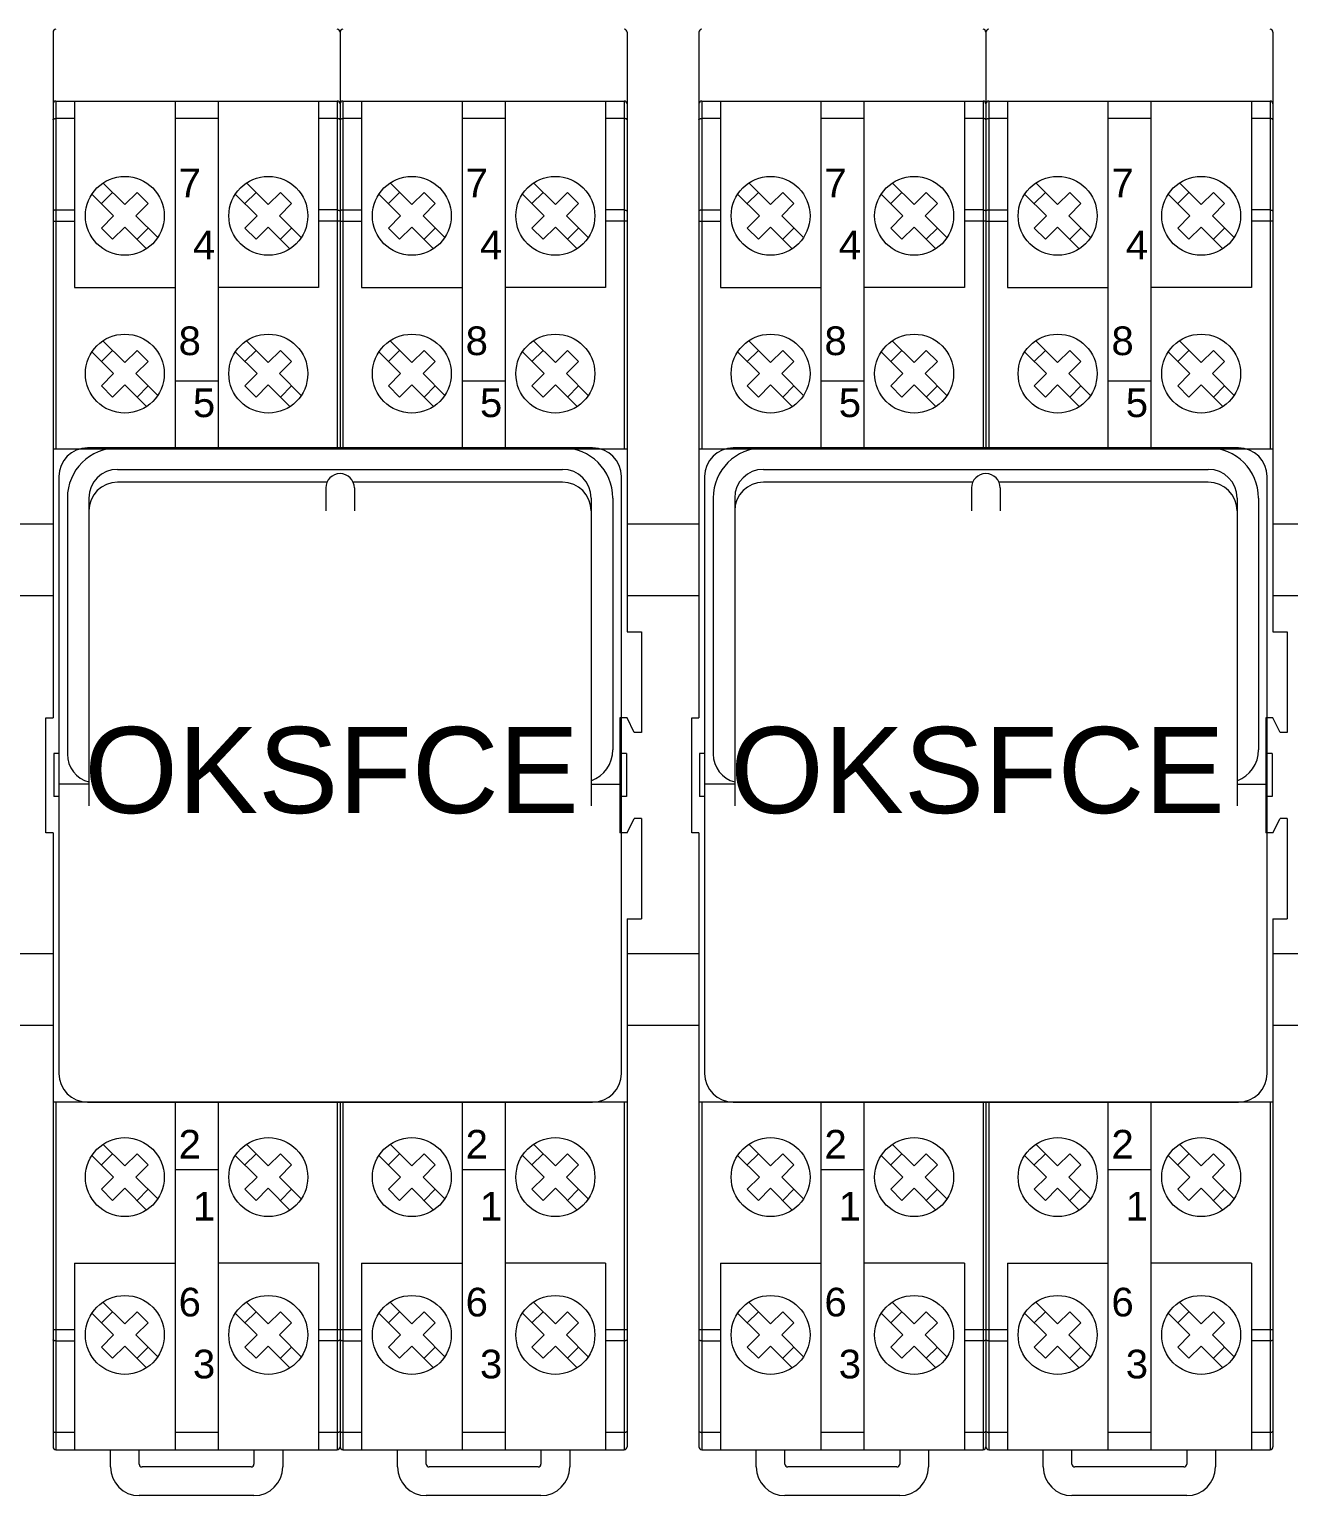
# Model space of a CAD drawing. Header units: millimetres. Extents: x 4137 to 6698, y 1400 to 3585.
# Drawn here: x 6019.9 to 6107.6, y 2738.6 to 2840.8 of the extents above; entities that cross this region are included whole.
import ezdxf

# ---------------------------------------------------------------- set-up
doc = ezdxf.new("R2010")
doc.units = ezdxf.units.MM
doc.layers.add('000-PI-Oprema', color=30, linetype='Continuous', lineweight=5)
doc.layers.add('002-PI-Kabelska kanalica', color=150, linetype='Continuous')
doc.styles.get("Standard").update_dxf_attribs({"font": 'arial.ttf'})

msp = doc.modelspace()

# ---------------------------------------------------------------- linework, layer by layer
at = {"layer": '000-PI-Oprema', "color": 0, "linetype": 'ByBlock', "lineweight": 0}
for p, q in [((6021.55, 2840.57), (6021.55, 2792.77)), ((6041.55, 2840.57), (6041.55, 2811.52)), ((6061.55, 2840.57), (6061.55, 2798.77)), ((6066.55, 2840.57), (6066.55, 2792.77)), ((6086.55, 2840.57), (6086.55, 2811.52)), ((6106.55, 2840.57), (6106.55, 2798.77)), ((6021.75, 2835.77), (6021.75, 2811.52)), ((6021.75, 2835.77), (6041.35, 2835.77)), ((6023.05, 2835.77), (6023.05, 2822.77)), ((6030.05, 2835.77), (6030.05, 2811.52)), ((6033.05, 2835.77), (6033.05, 2811.52)), ((6040.05, 2835.77), (6040.05, 2822.77)), ((6041.35, 2835.77), (6041.35, 2811.52)), ((6041.75, 2835.77), (6041.75, 2811.52)), ((6041.75, 2835.77), (6061.35, 2835.77)), ((6043.05, 2835.77), (6043.05, 2822.77)), ((6050.05, 2835.77), (6050.05, 2811.52)), ((6053.05, 2835.77), (6053.05, 2811.52)), ((6060.05, 2835.77), (6060.05, 2822.77)), ((6061.35, 2835.77), (6061.35, 2811.52)), ((6066.75, 2835.77), (6066.75, 2811.52)), ((6066.75, 2835.77), (6086.35, 2835.77)), ((6068.05, 2835.77), (6068.05, 2822.77)), ((6075.05, 2835.77), (6075.05, 2811.52)), ((6078.05, 2835.77), (6078.05, 2811.52)), ((6085.05, 2835.77), (6085.05, 2822.77)), ((6086.35, 2835.77), (6086.35, 2811.52)), ((6086.75, 2835.77), (6086.75, 2811.52)), ((6086.75, 2835.77), (6106.35, 2835.77)), ((6088.05, 2835.77), (6088.05, 2822.77)), ((6095.05, 2835.77), (6095.05, 2811.52)), ((6098.05, 2835.77), (6098.05, 2811.52)), ((6105.05, 2835.77), (6105.05, 2822.77)), ((6106.35, 2835.77), (6106.35, 2811.52)), ((6023.05, 2834.55), (6021.75, 2834.55)), ((6033.05, 2834.55), (6030.05, 2834.55)), ((6041.35, 2834.55), (6040.05, 2834.55)), ((6043.05, 2834.55), (6041.75, 2834.55)), ((6053.05, 2834.55), (6050.05, 2834.55)), ((6061.35, 2834.55), (6060.05, 2834.55)), ((6068.05, 2834.55), (6066.75, 2834.55)), ((6078.05, 2834.55), (6075.05, 2834.55)), ((6086.35, 2834.55), (6085.05, 2834.55)), ((6088.05, 2834.55), (6086.75, 2834.55)), ((6098.05, 2834.55), (6095.05, 2834.55)), ((6106.35, 2834.55), (6105.05, 2834.55)), ((6025.03, 2830.06), (6026.55, 2828.55)), ((6035.03, 2830.06), (6036.55, 2828.55)), ((6045.03, 2830.06), (6046.55, 2828.55)), ((6055.03, 2830.06), (6056.55, 2828.55)), ((6070.03, 2830.06), (6071.55, 2828.55)), ((6080.03, 2830.06), (6081.55, 2828.55)), ((6090.03, 2830.06), (6091.55, 2828.55)), ((6100.03, 2830.06), (6101.55, 2828.55)), ((6024.25, 2829.28), (6025.77, 2827.77)), ((6024.92, 2828.62), (6025.7, 2829.39)), ((6026.55, 2828.55), (6027.4, 2829.39)), ((6027.4, 2829.39), (6028.17, 2828.62)), ((6034.25, 2829.28), (6035.77, 2827.77)), ((6034.92, 2828.62), (6035.7, 2829.39)), ((6036.55, 2828.55), (6037.4, 2829.39)), ((6037.4, 2829.39), (6038.17, 2828.62)), ((6044.25, 2829.28), (6045.77, 2827.77)), ((6044.92, 2828.62), (6045.7, 2829.39)), ((6046.55, 2828.55), (6047.4, 2829.39)), ((6047.4, 2829.39), (6048.17, 2828.62)), ((6054.25, 2829.28), (6055.77, 2827.77)), ((6054.92, 2828.62), (6055.7, 2829.39)), ((6056.55, 2828.55), (6057.4, 2829.39)), ((6057.4, 2829.39), (6058.17, 2828.62)), ((6069.25, 2829.28), (6070.77, 2827.77)), ((6069.92, 2828.62), (6070.7, 2829.39)), ((6071.55, 2828.55), (6072.4, 2829.39)), ((6072.4, 2829.39), (6073.17, 2828.62)), ((6079.25, 2829.28), (6080.77, 2827.77)), ((6079.92, 2828.62), (6080.7, 2829.39)), ((6081.55, 2828.55), (6082.4, 2829.39)), ((6082.4, 2829.39), (6083.17, 2828.62)), ((6089.25, 2829.28), (6090.77, 2827.77)), ((6089.92, 2828.62), (6090.7, 2829.39)), ((6091.55, 2828.55), (6092.4, 2829.39)), ((6092.4, 2829.39), (6093.17, 2828.62)), ((6099.25, 2829.28), (6100.77, 2827.77)), ((6099.92, 2828.62), (6100.7, 2829.39)), ((6101.55, 2828.55), (6102.4, 2829.39)), ((6102.4, 2829.39), (6103.17, 2828.62)), ((6021.75, 2828.18), (6023.05, 2828.18)), ((6027.33, 2827.77), (6028.17, 2828.62)), ((6037.33, 2827.77), (6038.17, 2828.62)), ((6041.35, 2828.18), (6040.05, 2828.18)), ((6041.75, 2828.18), (6043.05, 2828.18)), ((6047.33, 2827.77), (6048.17, 2828.62)), ((6057.33, 2827.77), (6058.17, 2828.62)), ((6061.35, 2828.18), (6060.05, 2828.18)), ((6066.75, 2828.18), (6068.05, 2828.18)), ((6072.33, 2827.77), (6073.17, 2828.62)), ((6082.33, 2827.77), (6083.17, 2828.62)), ((6086.35, 2828.18), (6085.05, 2828.18)), ((6086.75, 2828.18), (6088.05, 2828.18)), ((6092.33, 2827.77), (6093.17, 2828.62)), ((6102.33, 2827.77), (6103.17, 2828.62)), ((6106.35, 2828.18), (6105.05, 2828.18)), ((6021.55, 2827.39), (6023.05, 2827.39)), ((6024.92, 2826.92), (6025.77, 2827.77)), ((6024.92, 2826.92), (6025.7, 2826.14)), ((6025.7, 2826.14), (6026.55, 2826.99)), ((6026.55, 2826.99), (6028.06, 2825.47)), ((6027.33, 2827.77), (6028.84, 2826.25)), ((6027.4, 2826.14), (6028.17, 2826.92)), ((6034.92, 2826.92), (6035.77, 2827.77)), ((6034.92, 2826.92), (6035.7, 2826.14)), ((6035.7, 2826.14), (6036.55, 2826.99)), ((6036.55, 2826.99), (6038.06, 2825.47)), ((6037.33, 2827.77), (6038.84, 2826.25)), ((6037.4, 2826.14), (6038.17, 2826.92)), ((6041.55, 2827.39), (6040.05, 2827.39)), ((6041.55, 2827.39), (6043.05, 2827.39)), ((6044.92, 2826.92), (6045.77, 2827.77)), ((6044.92, 2826.92), (6045.7, 2826.14)), ((6045.7, 2826.14), (6046.55, 2826.99)), ((6046.55, 2826.99), (6048.06, 2825.47)), ((6047.33, 2827.77), (6048.84, 2826.25)), ((6047.4, 2826.14), (6048.17, 2826.92)), ((6054.92, 2826.92), (6055.77, 2827.77)), ((6054.92, 2826.92), (6055.7, 2826.14)), ((6055.7, 2826.14), (6056.55, 2826.99)), ((6056.55, 2826.99), (6058.06, 2825.47)), ((6057.33, 2827.77), (6058.84, 2826.25)), ((6057.4, 2826.14), (6058.17, 2826.92)), ((6061.55, 2827.39), (6060.05, 2827.39)), ((6066.55, 2827.39), (6068.05, 2827.39)), ((6069.92, 2826.92), (6070.77, 2827.77)), ((6069.92, 2826.92), (6070.7, 2826.14)), ((6070.7, 2826.14), (6071.55, 2826.99)), ((6071.55, 2826.99), (6073.06, 2825.47)), ((6072.33, 2827.77), (6073.84, 2826.25)), ((6072.4, 2826.14), (6073.17, 2826.92)), ((6079.92, 2826.92), (6080.77, 2827.77)), ((6079.92, 2826.92), (6080.7, 2826.14)), ((6080.7, 2826.14), (6081.55, 2826.99)), ((6081.55, 2826.99), (6083.06, 2825.47)), ((6082.33, 2827.77), (6083.84, 2826.25)), ((6082.4, 2826.14), (6083.17, 2826.92)), ((6086.55, 2827.39), (6085.05, 2827.39)), ((6086.55, 2827.39), (6088.05, 2827.39)), ((6089.92, 2826.92), (6090.77, 2827.77)), ((6089.92, 2826.92), (6090.7, 2826.14)), ((6090.7, 2826.14), (6091.55, 2826.99)), ((6091.55, 2826.99), (6093.06, 2825.47)), ((6092.33, 2827.77), (6093.84, 2826.25)), ((6092.4, 2826.14), (6093.17, 2826.92)), ((6099.92, 2826.92), (6100.77, 2827.77)), ((6099.92, 2826.92), (6100.7, 2826.14)), ((6100.7, 2826.14), (6101.55, 2826.99)), ((6101.55, 2826.99), (6103.06, 2825.47)), ((6102.33, 2827.77), (6103.84, 2826.25)), ((6102.4, 2826.14), (6103.17, 2826.92)), ((6106.55, 2827.39), (6105.05, 2827.39)), ((6023.05, 2822.77), (6030.05, 2822.77)), ((6040.05, 2822.77), (6033.05, 2822.77)), ((6043.05, 2822.77), (6050.05, 2822.77)), ((6060.05, 2822.77), (6053.05, 2822.77)), ((6068.05, 2822.77), (6075.05, 2822.77)), ((6085.05, 2822.77), (6078.05, 2822.77)), ((6088.05, 2822.77), (6095.05, 2822.77)), ((6105.05, 2822.77), (6098.05, 2822.77)), ((6025.03, 2819.06), (6026.55, 2817.55)), ((6035.03, 2819.06), (6036.55, 2817.55)), ((6045.03, 2819.06), (6046.55, 2817.55)), ((6055.03, 2819.06), (6056.55, 2817.55)), ((6070.03, 2819.06), (6071.55, 2817.55)), ((6080.03, 2819.06), (6081.55, 2817.55)), ((6090.03, 2819.06), (6091.55, 2817.55)), ((6100.03, 2819.06), (6101.55, 2817.55)), ((6024.25, 2818.28), (6025.77, 2816.77)), ((6024.92, 2817.62), (6025.7, 2818.39)), ((6026.55, 2817.55), (6027.4, 2818.39)), ((6027.4, 2818.39), (6028.17, 2817.62)), ((6034.25, 2818.28), (6035.77, 2816.77)), ((6034.92, 2817.62), (6035.7, 2818.39)), ((6036.55, 2817.55), (6037.4, 2818.39)), ((6037.4, 2818.39), (6038.17, 2817.62)), ((6044.25, 2818.28), (6045.77, 2816.77)), ((6044.92, 2817.62), (6045.7, 2818.39)), ((6046.55, 2817.55), (6047.4, 2818.39)), ((6047.4, 2818.39), (6048.17, 2817.62)), ((6054.25, 2818.28), (6055.77, 2816.77)), ((6054.92, 2817.62), (6055.7, 2818.39)), ((6056.55, 2817.55), (6057.4, 2818.39)), ((6057.4, 2818.39), (6058.17, 2817.62)), ((6069.25, 2818.28), (6070.77, 2816.77)), ((6069.92, 2817.62), (6070.7, 2818.39)), ((6071.55, 2817.55), (6072.4, 2818.39)), ((6072.4, 2818.39), (6073.17, 2817.62)), ((6079.25, 2818.28), (6080.77, 2816.77)), ((6079.92, 2817.62), (6080.7, 2818.39)), ((6081.55, 2817.55), (6082.4, 2818.39)), ((6082.4, 2818.39), (6083.17, 2817.62)), ((6089.25, 2818.28), (6090.77, 2816.77)), ((6089.92, 2817.62), (6090.7, 2818.39)), ((6091.55, 2817.55), (6092.4, 2818.39)), ((6092.4, 2818.39), (6093.17, 2817.62)), ((6099.25, 2818.28), (6100.77, 2816.77)), ((6099.92, 2817.62), (6100.7, 2818.39)), ((6101.55, 2817.55), (6102.4, 2818.39)), ((6102.4, 2818.39), (6103.17, 2817.62)), ((6024.92, 2815.92), (6025.77, 2816.77)), ((6027.33, 2816.77), (6028.17, 2817.62)), ((6027.33, 2816.77), (6028.84, 2815.25)), ((6034.92, 2815.92), (6035.77, 2816.77)), ((6037.33, 2816.77), (6038.17, 2817.62)), ((6037.33, 2816.77), (6038.84, 2815.25)), ((6044.92, 2815.92), (6045.77, 2816.77)), ((6047.33, 2816.77), (6048.17, 2817.62)), ((6047.33, 2816.77), (6048.84, 2815.25)), ((6054.92, 2815.92), (6055.77, 2816.77)), ((6057.33, 2816.77), (6058.17, 2817.62)), ((6057.33, 2816.77), (6058.84, 2815.25)), ((6069.92, 2815.92), (6070.77, 2816.77)), ((6072.33, 2816.77), (6073.17, 2817.62)), ((6072.33, 2816.77), (6073.84, 2815.25)), ((6079.92, 2815.92), (6080.77, 2816.77)), ((6082.33, 2816.77), (6083.17, 2817.62)), ((6082.33, 2816.77), (6083.84, 2815.25)), ((6089.92, 2815.92), (6090.77, 2816.77)), ((6092.33, 2816.77), (6093.17, 2817.62)), ((6092.33, 2816.77), (6093.84, 2815.25)), ((6099.92, 2815.92), (6100.77, 2816.77)), ((6102.33, 2816.77), (6103.17, 2817.62)), ((6102.33, 2816.77), (6103.84, 2815.25)), ((6024.92, 2815.92), (6025.7, 2815.14)), ((6025.7, 2815.14), (6026.55, 2815.99)), ((6026.55, 2815.99), (6028.06, 2814.47)), ((6027.4, 2815.14), (6028.17, 2815.92)), ((6033.05, 2816.25), (6030.05, 2816.25)), ((6034.92, 2815.92), (6035.7, 2815.14)), ((6035.7, 2815.14), (6036.55, 2815.99)), ((6036.55, 2815.99), (6038.06, 2814.47)), ((6037.4, 2815.14), (6038.17, 2815.92)), ((6044.92, 2815.92), (6045.7, 2815.14)), ((6045.7, 2815.14), (6046.55, 2815.99)), ((6046.55, 2815.99), (6048.06, 2814.47)), ((6047.4, 2815.14), (6048.17, 2815.92)), ((6053.05, 2816.25), (6050.05, 2816.25)), ((6054.92, 2815.92), (6055.7, 2815.14)), ((6055.7, 2815.14), (6056.55, 2815.99)), ((6056.55, 2815.99), (6058.06, 2814.47)), ((6057.4, 2815.14), (6058.17, 2815.92)), ((6069.92, 2815.92), (6070.7, 2815.14)), ((6070.7, 2815.14), (6071.55, 2815.99)), ((6071.55, 2815.99), (6073.06, 2814.47)), ((6072.4, 2815.14), (6073.17, 2815.92)), ((6078.05, 2816.25), (6075.05, 2816.25)), ((6079.92, 2815.92), (6080.7, 2815.14)), ((6080.7, 2815.14), (6081.55, 2815.99)), ((6081.55, 2815.99), (6083.06, 2814.47)), ((6082.4, 2815.14), (6083.17, 2815.92)), ((6089.92, 2815.92), (6090.7, 2815.14)), ((6090.7, 2815.14), (6091.55, 2815.99)), ((6091.55, 2815.99), (6093.06, 2814.47)), ((6092.4, 2815.14), (6093.17, 2815.92)), ((6098.05, 2816.25), (6095.05, 2816.25)), ((6099.92, 2815.92), (6100.7, 2815.14)), ((6100.7, 2815.14), (6101.55, 2815.99)), ((6101.55, 2815.99), (6103.06, 2814.47)), ((6102.4, 2815.14), (6103.17, 2815.92)), ((6059.15, 2811.6), (6023.95, 2811.6)), ((6026.05, 2811.6), (6057.05, 2811.6)), ((6104.15, 2811.6), (6068.95, 2811.6)), ((6071.05, 2811.6), (6102.05, 2811.6)), ((6021.55, 2811.52), (6041.55, 2811.52)), ((6041.55, 2811.52), (6061.55, 2811.52)), ((6066.55, 2811.52), (6086.55, 2811.52)), ((6086.55, 2811.52), (6106.55, 2811.52)), ((6021.95, 2809.6), (6021.95, 2768)), ((6026.05, 2810.1), (6057.05, 2810.1)), ((6061.15, 2768), (6061.15, 2809.6)), ((6066.95, 2809.6), (6066.95, 2768)), ((6071.05, 2810.1), (6102.05, 2810.1)), ((6106.15, 2768), (6106.15, 2809.6)), ((6040.63, 2809.2), (6026.05, 2809.2)), ((6040.55, 2808.8), (6040.55, 2807.2)), ((6057.05, 2809.2), (6042.46, 2809.2)), ((6042.55, 2808.8), (6042.55, 2807.2)), ((6085.63, 2809.2), (6071.05, 2809.2)), ((6085.55, 2808.8), (6085.55, 2807.2)), ((6102.05, 2809.2), (6087.46, 2809.2)), ((6087.55, 2808.8), (6087.55, 2807.2)), ((6022.55, 2808.1), (6022.55, 2790.25)), ((6024.05, 2808.1), (6024.05, 2790.25)), ((6059.05, 2808.1), (6059.05, 2790.55)), ((6060.55, 2808.1), (6060.55, 2790.55)), ((6067.55, 2808.1), (6067.55, 2790.25)), ((6069.05, 2808.1), (6069.05, 2790.25)), ((6104.05, 2808.1), (6104.05, 2790.55)), ((6105.55, 2808.1), (6105.55, 2790.55)), ((6024.05, 2807.2), (6024.05, 2786.65)), ((6059.05, 2807.2), (6059.05, 2786.65)), ((6069.05, 2807.2), (6069.05, 2786.65)), ((6104.05, 2807.2), (6104.05, 2786.65)), ((6061.55, 2798.77), (6062.55, 2798.77)), ((6062.55, 2798.77), (6062.55, 2791.77)), ((6106.55, 2798.77), (6107.55, 2798.77)), ((6107.55, 2798.77), (6107.55, 2791.77)), ((6021.05, 2784.77), (6021.05, 2792.77)), ((6021.05, 2792.77), (6021.55, 2792.77)), ((6061.05, 2792.77), (6061.05, 2784.77)), ((6061.55, 2792.77), (6061.05, 2792.77)), ((6062.05, 2791.77), (6061.55, 2792.77)), ((6066.05, 2784.77), (6066.05, 2792.77)), ((6066.05, 2792.77), (6066.55, 2792.77)), ((6106.05, 2792.77), (6106.05, 2784.77)), ((6106.55, 2792.77), (6106.05, 2792.77)), ((6107.05, 2791.77), (6106.55, 2792.77)), ((6062.55, 2791.77), (6062.05, 2791.77)), ((6107.55, 2791.77), (6107.05, 2791.77)), ((6021.6, 2790.3), (6021.6, 2787.3)), ((6021.95, 2790.3), (6021.6, 2790.3)), ((6061.5, 2790.3), (6061.15, 2790.3)), ((6061.5, 2790.3), (6061.5, 2787.3)), ((6066.6, 2790.3), (6066.6, 2787.3)), ((6066.95, 2790.3), (6066.6, 2790.3)), ((6106.5, 2790.3), (6106.15, 2790.3)), ((6106.5, 2790.3), (6106.5, 2787.3)), ((6024.05, 2788.15), (6021.95, 2788.15)), ((6059.05, 2788.15), (6061.15, 2788.15)), ((6069.05, 2788.15), (6066.95, 2788.15)), ((6104.05, 2788.15), (6106.15, 2788.15)), ((6021.95, 2787.3), (6021.6, 2787.3)), ((6061.5, 2787.3), (6061.15, 2787.3)), ((6066.95, 2787.3), (6066.6, 2787.3)), ((6106.5, 2787.3), (6106.15, 2787.3)), ((6061.55, 2784.77), (6062.05, 2785.77)), ((6062.55, 2785.77), (6062.05, 2785.77)), ((6062.55, 2785.77), (6062.55, 2778.77)), ((6106.55, 2784.77), (6107.05, 2785.77)), ((6107.55, 2785.77), (6107.05, 2785.77)), ((6107.55, 2785.77), (6107.55, 2778.77)), ((6021.55, 2784.77), (6021.05, 2784.77)), ((6021.55, 2784.77), (6021.55, 2741.97)), ((6061.55, 2784.77), (6061.05, 2784.77)), ((6066.55, 2784.77), (6066.05, 2784.77)), ((6066.55, 2784.77), (6066.55, 2741.97)), ((6106.55, 2784.77), (6106.05, 2784.77)), ((6061.55, 2778.77), (6061.55, 2741.97)), ((6061.55, 2778.77), (6062.55, 2778.77)), ((6106.55, 2778.77), (6106.55, 2741.97)), ((6106.55, 2778.77), (6107.55, 2778.77)), ((6021.55, 2766.02), (6041.55, 2766.02)), ((6021.75, 2766.02), (6021.75, 2741.77)), ((6023.95, 2766), (6059.15, 2766)), ((6030.05, 2766.02), (6030.05, 2741.77)), ((6033.05, 2766.02), (6033.05, 2741.77)), ((6041.35, 2766.02), (6041.35, 2741.77)), ((6041.55, 2766.02), (6061.55, 2766.02)), ((6041.55, 2766.02), (6041.55, 2741.97)), ((6041.75, 2766.02), (6041.75, 2741.77)), ((6050.05, 2766.02), (6050.05, 2741.77)), ((6053.05, 2766.02), (6053.05, 2741.77)), ((6061.35, 2766.02), (6061.35, 2741.77)), ((6066.55, 2766.02), (6086.55, 2766.02)), ((6066.75, 2766.02), (6066.75, 2741.77)), ((6068.95, 2766), (6104.15, 2766)), ((6075.05, 2766.02), (6075.05, 2741.77)), ((6078.05, 2766.02), (6078.05, 2741.77)), ((6086.35, 2766.02), (6086.35, 2741.77)), ((6086.55, 2766.02), (6106.55, 2766.02)), ((6086.55, 2766.02), (6086.55, 2741.97)), ((6086.75, 2766.02), (6086.75, 2741.77)), ((6095.05, 2766.02), (6095.05, 2741.77)), ((6098.05, 2766.02), (6098.05, 2741.77)), ((6106.35, 2766.02), (6106.35, 2741.77)), ((6025.03, 2763.06), (6026.55, 2761.55)), ((6035.03, 2763.06), (6036.55, 2761.55)), ((6045.03, 2763.06), (6046.55, 2761.55)), ((6055.03, 2763.06), (6056.55, 2761.55)), ((6070.03, 2763.06), (6071.55, 2761.55)), ((6080.03, 2763.06), (6081.55, 2761.55)), ((6090.03, 2763.06), (6091.55, 2761.55)), ((6100.03, 2763.06), (6101.55, 2761.55)), ((6024.25, 2762.28), (6025.77, 2760.77)), ((6024.92, 2761.62), (6025.7, 2762.39)), ((6026.55, 2761.55), (6027.4, 2762.39)), ((6027.33, 2760.77), (6028.17, 2761.62)), ((6027.4, 2762.39), (6028.17, 2761.62)), ((6034.25, 2762.28), (6035.77, 2760.77)), ((6034.92, 2761.62), (6035.7, 2762.39)), ((6036.55, 2761.55), (6037.4, 2762.39)), ((6037.33, 2760.77), (6038.17, 2761.62)), ((6037.4, 2762.39), (6038.17, 2761.62)), ((6044.25, 2762.28), (6045.77, 2760.77)), ((6044.92, 2761.62), (6045.7, 2762.39)), ((6046.55, 2761.55), (6047.4, 2762.39)), ((6047.33, 2760.77), (6048.17, 2761.62)), ((6047.4, 2762.39), (6048.17, 2761.62)), ((6054.25, 2762.28), (6055.77, 2760.77)), ((6054.92, 2761.62), (6055.7, 2762.39)), ((6056.55, 2761.55), (6057.4, 2762.39)), ((6057.33, 2760.77), (6058.17, 2761.62)), ((6057.4, 2762.39), (6058.17, 2761.62)), ((6069.25, 2762.28), (6070.77, 2760.77)), ((6069.92, 2761.62), (6070.7, 2762.39)), ((6071.55, 2761.55), (6072.4, 2762.39)), ((6072.33, 2760.77), (6073.17, 2761.62)), ((6072.4, 2762.39), (6073.17, 2761.62)), ((6079.25, 2762.28), (6080.77, 2760.77)), ((6079.92, 2761.62), (6080.7, 2762.39)), ((6081.55, 2761.55), (6082.4, 2762.39)), ((6082.33, 2760.77), (6083.17, 2761.62)), ((6082.4, 2762.39), (6083.17, 2761.62)), ((6089.25, 2762.28), (6090.77, 2760.77)), ((6089.92, 2761.62), (6090.7, 2762.39)), ((6091.55, 2761.55), (6092.4, 2762.39)), ((6092.33, 2760.77), (6093.17, 2761.62)), ((6092.4, 2762.39), (6093.17, 2761.62)), ((6099.25, 2762.28), (6100.77, 2760.77)), ((6099.92, 2761.62), (6100.7, 2762.39)), ((6101.55, 2761.55), (6102.4, 2762.39)), ((6102.33, 2760.77), (6103.17, 2761.62)), ((6102.4, 2762.39), (6103.17, 2761.62)), ((6024.92, 2759.92), (6025.77, 2760.77)), ((6027.33, 2760.77), (6028.84, 2759.25)), ((6033.05, 2761.28), (6030.05, 2761.28)), ((6034.92, 2759.92), (6035.77, 2760.77)), ((6037.33, 2760.77), (6038.84, 2759.25)), ((6044.92, 2759.92), (6045.77, 2760.77)), ((6047.33, 2760.77), (6048.84, 2759.25)), ((6053.05, 2761.28), (6050.05, 2761.28)), ((6054.92, 2759.92), (6055.77, 2760.77)), ((6057.33, 2760.77), (6058.84, 2759.25)), ((6069.92, 2759.92), (6070.77, 2760.77)), ((6072.33, 2760.77), (6073.84, 2759.25)), ((6078.05, 2761.28), (6075.05, 2761.28)), ((6079.92, 2759.92), (6080.77, 2760.77)), ((6082.33, 2760.77), (6083.84, 2759.25)), ((6089.92, 2759.92), (6090.77, 2760.77)), ((6092.33, 2760.77), (6093.84, 2759.25)), ((6098.05, 2761.28), (6095.05, 2761.28)), ((6099.92, 2759.92), (6100.77, 2760.77)), ((6102.33, 2760.77), (6103.84, 2759.25)), ((6024.92, 2759.92), (6025.7, 2759.14)), ((6025.7, 2759.14), (6026.55, 2759.99)), ((6026.55, 2759.99), (6028.06, 2758.47)), ((6027.4, 2759.14), (6028.17, 2759.92)), ((6034.92, 2759.92), (6035.7, 2759.14)), ((6035.7, 2759.14), (6036.55, 2759.99)), ((6036.55, 2759.99), (6038.06, 2758.47)), ((6037.4, 2759.14), (6038.17, 2759.92)), ((6044.92, 2759.92), (6045.7, 2759.14)), ((6045.7, 2759.14), (6046.55, 2759.99)), ((6046.55, 2759.99), (6048.06, 2758.47)), ((6047.4, 2759.14), (6048.17, 2759.92)), ((6054.92, 2759.92), (6055.7, 2759.14)), ((6055.7, 2759.14), (6056.55, 2759.99)), ((6056.55, 2759.99), (6058.06, 2758.47)), ((6057.4, 2759.14), (6058.17, 2759.92)), ((6069.92, 2759.92), (6070.7, 2759.14)), ((6070.7, 2759.14), (6071.55, 2759.99)), ((6071.55, 2759.99), (6073.06, 2758.47)), ((6072.4, 2759.14), (6073.17, 2759.92)), ((6079.92, 2759.92), (6080.7, 2759.14)), ((6080.7, 2759.14), (6081.55, 2759.99)), ((6081.55, 2759.99), (6083.06, 2758.47)), ((6082.4, 2759.14), (6083.17, 2759.92)), ((6089.92, 2759.92), (6090.7, 2759.14)), ((6090.7, 2759.14), (6091.55, 2759.99)), ((6091.55, 2759.99), (6093.06, 2758.47)), ((6092.4, 2759.14), (6093.17, 2759.92)), ((6099.92, 2759.92), (6100.7, 2759.14)), ((6100.7, 2759.14), (6101.55, 2759.99)), ((6101.55, 2759.99), (6103.06, 2758.47)), ((6102.4, 2759.14), (6103.17, 2759.92)), ((6023.05, 2754.77), (6023.05, 2741.77)), ((6023.05, 2754.77), (6030.05, 2754.77)), ((6040.05, 2754.77), (6033.05, 2754.77)), ((6040.05, 2754.77), (6040.05, 2741.77)), ((6043.05, 2754.77), (6043.05, 2741.77)), ((6043.05, 2754.77), (6050.05, 2754.77)), ((6060.05, 2754.77), (6053.05, 2754.77)), ((6060.05, 2754.77), (6060.05, 2741.77)), ((6068.05, 2754.77), (6068.05, 2741.77)), ((6068.05, 2754.77), (6075.05, 2754.77)), ((6085.05, 2754.77), (6078.05, 2754.77)), ((6085.05, 2754.77), (6085.05, 2741.77)), ((6088.05, 2754.77), (6088.05, 2741.77)), ((6088.05, 2754.77), (6095.05, 2754.77)), ((6105.05, 2754.77), (6098.05, 2754.77)), ((6105.05, 2754.77), (6105.05, 2741.77)), ((6024.25, 2751.28), (6025.77, 2749.77)), ((6024.92, 2750.62), (6025.7, 2751.39)), ((6025.03, 2752.06), (6026.55, 2750.55)), ((6026.55, 2750.55), (6027.4, 2751.39)), ((6027.4, 2751.39), (6028.17, 2750.62)), ((6034.25, 2751.28), (6035.77, 2749.77)), ((6034.92, 2750.62), (6035.7, 2751.39)), ((6035.03, 2752.06), (6036.55, 2750.55)), ((6036.55, 2750.55), (6037.4, 2751.39)), ((6037.4, 2751.39), (6038.17, 2750.62)), ((6044.25, 2751.28), (6045.77, 2749.77)), ((6044.92, 2750.62), (6045.7, 2751.39)), ((6045.03, 2752.06), (6046.55, 2750.55)), ((6046.55, 2750.55), (6047.4, 2751.39)), ((6047.4, 2751.39), (6048.17, 2750.62)), ((6054.25, 2751.28), (6055.77, 2749.77)), ((6054.92, 2750.62), (6055.7, 2751.39)), ((6055.03, 2752.06), (6056.55, 2750.55)), ((6056.55, 2750.55), (6057.4, 2751.39)), ((6057.4, 2751.39), (6058.17, 2750.62)), ((6069.25, 2751.28), (6070.77, 2749.77)), ((6069.92, 2750.62), (6070.7, 2751.39)), ((6070.03, 2752.06), (6071.55, 2750.55)), ((6071.55, 2750.55), (6072.4, 2751.39)), ((6072.4, 2751.39), (6073.17, 2750.62)), ((6079.25, 2751.28), (6080.77, 2749.77)), ((6079.92, 2750.62), (6080.7, 2751.39)), ((6080.03, 2752.06), (6081.55, 2750.55)), ((6081.55, 2750.55), (6082.4, 2751.39)), ((6082.4, 2751.39), (6083.17, 2750.62)), ((6089.25, 2751.28), (6090.77, 2749.77)), ((6089.92, 2750.62), (6090.7, 2751.39)), ((6090.03, 2752.06), (6091.55, 2750.55)), ((6091.55, 2750.55), (6092.4, 2751.39)), ((6092.4, 2751.39), (6093.17, 2750.62)), ((6099.25, 2751.28), (6100.77, 2749.77)), ((6099.92, 2750.62), (6100.7, 2751.39)), ((6100.03, 2752.06), (6101.55, 2750.55)), ((6101.55, 2750.55), (6102.4, 2751.39)), ((6102.4, 2751.39), (6103.17, 2750.62)), ((6027.33, 2749.77), (6028.17, 2750.62)), ((6037.33, 2749.77), (6038.17, 2750.62)), ((6047.33, 2749.77), (6048.17, 2750.62)), ((6057.33, 2749.77), (6058.17, 2750.62)), ((6072.33, 2749.77), (6073.17, 2750.62)), ((6082.33, 2749.77), (6083.17, 2750.62)), ((6092.33, 2749.77), (6093.17, 2750.62)), ((6102.33, 2749.77), (6103.17, 2750.62)), ((6021.55, 2750.14), (6023.05, 2750.14)), ((6021.75, 2749.36), (6023.05, 2749.36)), ((6024.92, 2748.92), (6025.77, 2749.77)), ((6027.33, 2749.77), (6028.84, 2748.25)), ((6034.92, 2748.92), (6035.77, 2749.77)), ((6037.33, 2749.77), (6038.84, 2748.25)), ((6040.05, 2750.14), (6041.55, 2750.14)), ((6041.35, 2749.36), (6040.05, 2749.36)), ((6041.55, 2750.14), (6043.05, 2750.14)), ((6041.75, 2749.36), (6043.05, 2749.36)), ((6044.92, 2748.92), (6045.77, 2749.77)), ((6047.33, 2749.77), (6048.84, 2748.25)), ((6054.92, 2748.92), (6055.77, 2749.77)), ((6057.33, 2749.77), (6058.84, 2748.25)), ((6060.05, 2750.14), (6061.55, 2750.14)), ((6061.35, 2749.36), (6060.05, 2749.36)), ((6066.55, 2750.14), (6068.05, 2750.14)), ((6066.75, 2749.36), (6068.05, 2749.36)), ((6069.92, 2748.92), (6070.77, 2749.77)), ((6072.33, 2749.77), (6073.84, 2748.25)), ((6079.92, 2748.92), (6080.77, 2749.77)), ((6082.33, 2749.77), (6083.84, 2748.25)), ((6085.05, 2750.14), (6086.55, 2750.14)), ((6086.35, 2749.36), (6085.05, 2749.36)), ((6086.55, 2750.14), (6088.05, 2750.14)), ((6086.75, 2749.36), (6088.05, 2749.36)), ((6089.92, 2748.92), (6090.77, 2749.77)), ((6092.33, 2749.77), (6093.84, 2748.25)), ((6099.92, 2748.92), (6100.77, 2749.77)), ((6102.33, 2749.77), (6103.84, 2748.25)), ((6105.05, 2750.14), (6106.55, 2750.14)), ((6106.35, 2749.36), (6105.05, 2749.36)), ((6024.92, 2748.92), (6025.7, 2748.14)), ((6025.7, 2748.14), (6026.55, 2748.99)), ((6026.55, 2748.99), (6028.06, 2747.47)), ((6027.4, 2748.14), (6028.17, 2748.92)), ((6034.92, 2748.92), (6035.7, 2748.14)), ((6035.7, 2748.14), (6036.55, 2748.99)), ((6036.55, 2748.99), (6038.06, 2747.47)), ((6037.4, 2748.14), (6038.17, 2748.92)), ((6044.92, 2748.92), (6045.7, 2748.14)), ((6045.7, 2748.14), (6046.55, 2748.99)), ((6046.55, 2748.99), (6048.06, 2747.47)), ((6047.4, 2748.14), (6048.17, 2748.92)), ((6054.92, 2748.92), (6055.7, 2748.14)), ((6055.7, 2748.14), (6056.55, 2748.99)), ((6056.55, 2748.99), (6058.06, 2747.47)), ((6057.4, 2748.14), (6058.17, 2748.92)), ((6069.92, 2748.92), (6070.7, 2748.14)), ((6070.7, 2748.14), (6071.55, 2748.99)), ((6071.55, 2748.99), (6073.06, 2747.47)), ((6072.4, 2748.14), (6073.17, 2748.92)), ((6079.92, 2748.92), (6080.7, 2748.14)), ((6080.7, 2748.14), (6081.55, 2748.99)), ((6081.55, 2748.99), (6083.06, 2747.47)), ((6082.4, 2748.14), (6083.17, 2748.92)), ((6089.92, 2748.92), (6090.7, 2748.14)), ((6090.7, 2748.14), (6091.55, 2748.99)), ((6091.55, 2748.99), (6093.06, 2747.47)), ((6092.4, 2748.14), (6093.17, 2748.92)), ((6099.92, 2748.92), (6100.7, 2748.14)), ((6100.7, 2748.14), (6101.55, 2748.99)), ((6101.55, 2748.99), (6103.06, 2747.47)), ((6102.4, 2748.14), (6103.17, 2748.92)), ((6023.05, 2742.98), (6021.75, 2742.98)), ((6033.05, 2742.98), (6030.05, 2742.98)), ((6041.35, 2742.98), (6040.05, 2742.98)), ((6043.05, 2742.98), (6041.75, 2742.98)), ((6053.05, 2742.98), (6050.05, 2742.98)), ((6061.35, 2742.98), (6060.05, 2742.98)), ((6068.05, 2742.98), (6066.75, 2742.98)), ((6078.05, 2742.98), (6075.05, 2742.98)), ((6086.35, 2742.98), (6085.05, 2742.98)), ((6088.05, 2742.98), (6086.75, 2742.98)), ((6098.05, 2742.98), (6095.05, 2742.98)), ((6106.35, 2742.98), (6105.05, 2742.98)), ((6021.75, 2741.77), (6041.35, 2741.77)), ((6025.55, 2740.57), (6025.55, 2741.77)), ((6027.55, 2740.77), (6027.55, 2741.77)), ((6027.55, 2740.77), (6027.55, 2741.77)), ((6035.55, 2741.77), (6035.55, 2740.77)), ((6035.55, 2741.77), (6035.55, 2740.77)), ((6037.55, 2741.77), (6037.55, 2740.57)), ((6041.75, 2741.77), (6061.35, 2741.77)), ((6045.55, 2740.57), (6045.55, 2741.77)), ((6047.55, 2740.77), (6047.55, 2741.77)), ((6055.55, 2741.77), (6055.55, 2740.77)), ((6057.55, 2741.77), (6057.55, 2740.57)), ((6066.75, 2741.77), (6086.35, 2741.77)), ((6070.55, 2740.57), (6070.55, 2741.77)), ((6072.55, 2740.77), (6072.55, 2741.77)), ((6072.55, 2740.77), (6072.55, 2741.77)), ((6080.55, 2741.77), (6080.55, 2740.77)), ((6080.55, 2741.77), (6080.55, 2740.77)), ((6082.55, 2741.77), (6082.55, 2740.57)), ((6086.75, 2741.77), (6106.35, 2741.77)), ((6090.55, 2740.57), (6090.55, 2741.77)), ((6092.55, 2740.77), (6092.55, 2741.77)), ((6100.55, 2741.77), (6100.55, 2740.77)), ((6102.55, 2741.77), (6102.55, 2740.57)), ((6035.35, 2740.57), (6027.75, 2740.57)), ((6035.35, 2740.57), (6027.75, 2740.57)), ((6055.35, 2740.57), (6047.75, 2740.57)), ((6080.35, 2740.57), (6072.75, 2740.57)), ((6080.35, 2740.57), (6072.75, 2740.57)), ((6100.35, 2740.57), (6092.75, 2740.57)), ((6035.55, 2738.57), (6027.55, 2738.57)), ((6055.55, 2738.57), (6047.55, 2738.57)), ((6080.55, 2738.57), (6072.55, 2738.57)), ((6100.55, 2738.57), (6092.55, 2738.57))]:
    msp.add_line(p, q, dxfattribs=at)
for points in [[(6021.55, 2834.47), (6021.55, 2834.48), (6021.55, 2834.49), (6021.56, 2834.5), (6021.57, 2834.51), (6021.59, 2834.52), (6021.61, 2834.53), (6021.63, 2834.54), (6021.65, 2834.54), (6021.67, 2834.55), (6021.7, 2834.55), (6021.72, 2834.55), (6021.75, 2834.55)], [(6041.55, 2834.47), (6041.55, 2834.48), (6041.54, 2834.49), (6041.53, 2834.5), (6041.52, 2834.51), (6041.51, 2834.52), (6041.49, 2834.53), (6041.47, 2834.54), (6041.45, 2834.54), (6041.42, 2834.55), (6041.4, 2834.55), (6041.37, 2834.55), (6041.35, 2834.55)], [(6041.55, 2834.47), (6041.55, 2834.48), (6041.55, 2834.49), (6041.56, 2834.5), (6041.57, 2834.51), (6041.59, 2834.52), (6041.61, 2834.53), (6041.63, 2834.54), (6041.65, 2834.54), (6041.67, 2834.55), (6041.7, 2834.55), (6041.72, 2834.55), (6041.75, 2834.55)], [(6061.55, 2834.47), (6061.55, 2834.48), (6061.54, 2834.49), (6061.53, 2834.5), (6061.52, 2834.51), (6061.51, 2834.52), (6061.49, 2834.53), (6061.47, 2834.54), (6061.45, 2834.54), (6061.42, 2834.55), (6061.4, 2834.55), (6061.37, 2834.55), (6061.35, 2834.55)], [(6066.55, 2834.47), (6066.55, 2834.48), (6066.55, 2834.49), (6066.56, 2834.5), (6066.57, 2834.51), (6066.59, 2834.52), (6066.61, 2834.53), (6066.63, 2834.54), (6066.65, 2834.54), (6066.67, 2834.55), (6066.7, 2834.55), (6066.72, 2834.55), (6066.75, 2834.55)], [(6086.55, 2834.47), (6086.55, 2834.48), (6086.54, 2834.49), (6086.53, 2834.5), (6086.52, 2834.51), (6086.51, 2834.52), (6086.49, 2834.53), (6086.47, 2834.54), (6086.45, 2834.54), (6086.42, 2834.55), (6086.4, 2834.55), (6086.37, 2834.55), (6086.35, 2834.55)], [(6086.55, 2834.47), (6086.55, 2834.48), (6086.55, 2834.49), (6086.56, 2834.5), (6086.57, 2834.51), (6086.59, 2834.52), (6086.61, 2834.53), (6086.63, 2834.54), (6086.65, 2834.54), (6086.67, 2834.55), (6086.7, 2834.55), (6086.72, 2834.55), (6086.75, 2834.55)], [(6106.55, 2834.47), (6106.55, 2834.48), (6106.54, 2834.49), (6106.53, 2834.5), (6106.52, 2834.51), (6106.51, 2834.52), (6106.49, 2834.53), (6106.47, 2834.54), (6106.45, 2834.54), (6106.42, 2834.55), (6106.4, 2834.55), (6106.37, 2834.55), (6106.35, 2834.55)], [(6021.75, 2828.18), (6021.72, 2828.17), (6021.7, 2828.17), (6021.67, 2828.17), (6021.65, 2828.17), (6021.63, 2828.16), (6021.61, 2828.15), (6021.59, 2828.14), (6021.57, 2828.14), (6021.56, 2828.13), (6021.55, 2828.12), (6021.55, 2828.11), (6021.55, 2828.1)], [(6041.35, 2828.18), (6041.37, 2828.17), (6041.4, 2828.17), (6041.42, 2828.17), (6041.45, 2828.17), (6041.47, 2828.16), (6041.49, 2828.15), (6041.51, 2828.14), (6041.52, 2828.14), (6041.53, 2828.13), (6041.54, 2828.12), (6041.55, 2828.11), (6041.55, 2828.1)], [(6041.75, 2828.18), (6041.72, 2828.17), (6041.7, 2828.17), (6041.67, 2828.17), (6041.65, 2828.17), (6041.63, 2828.16), (6041.61, 2828.15), (6041.59, 2828.14), (6041.57, 2828.14), (6041.56, 2828.13), (6041.55, 2828.12), (6041.55, 2828.11), (6041.55, 2828.1)], [(6061.35, 2828.18), (6061.37, 2828.17), (6061.4, 2828.17), (6061.42, 2828.17), (6061.45, 2828.17), (6061.47, 2828.16), (6061.49, 2828.15), (6061.51, 2828.14), (6061.52, 2828.14), (6061.53, 2828.13), (6061.54, 2828.12), (6061.55, 2828.11), (6061.55, 2828.1)], [(6066.75, 2828.18), (6066.72, 2828.17), (6066.7, 2828.17), (6066.67, 2828.17), (6066.65, 2828.17), (6066.63, 2828.16), (6066.61, 2828.15), (6066.59, 2828.14), (6066.57, 2828.14), (6066.56, 2828.13), (6066.55, 2828.12), (6066.55, 2828.11), (6066.55, 2828.1)], [(6086.35, 2828.18), (6086.37, 2828.17), (6086.4, 2828.17), (6086.42, 2828.17), (6086.45, 2828.17), (6086.47, 2828.16), (6086.49, 2828.15), (6086.51, 2828.14), (6086.52, 2828.14), (6086.53, 2828.13), (6086.54, 2828.12), (6086.55, 2828.11), (6086.55, 2828.1)], [(6086.75, 2828.18), (6086.72, 2828.17), (6086.7, 2828.17), (6086.67, 2828.17), (6086.65, 2828.17), (6086.63, 2828.16), (6086.61, 2828.15), (6086.59, 2828.14), (6086.57, 2828.14), (6086.56, 2828.13), (6086.55, 2828.12), (6086.55, 2828.11), (6086.55, 2828.1)], [(6106.35, 2828.18), (6106.37, 2828.17), (6106.4, 2828.17), (6106.42, 2828.17), (6106.45, 2828.17), (6106.47, 2828.16), (6106.49, 2828.15), (6106.51, 2828.14), (6106.52, 2828.14), (6106.53, 2828.13), (6106.54, 2828.12), (6106.55, 2828.11), (6106.55, 2828.1)], [(6021.75, 2749.36), (6021.72, 2749.36), (6021.7, 2749.36), (6021.67, 2749.37), (6021.65, 2749.37), (6021.63, 2749.38), (6021.61, 2749.38), (6021.59, 2749.39), (6021.57, 2749.4), (6021.56, 2749.41), (6021.55, 2749.42), (6021.55, 2749.43), (6021.55, 2749.44)], [(6041.55, 2749.44), (6041.55, 2749.43), (6041.54, 2749.42), (6041.53, 2749.41), (6041.52, 2749.4), (6041.51, 2749.39), (6041.49, 2749.38), (6041.47, 2749.38), (6041.45, 2749.37), (6041.42, 2749.37), (6041.4, 2749.36), (6041.37, 2749.36), (6041.35, 2749.36)], [(6041.75, 2749.36), (6041.72, 2749.36), (6041.7, 2749.36), (6041.67, 2749.37), (6041.65, 2749.37), (6041.63, 2749.38), (6041.61, 2749.38), (6041.59, 2749.39), (6041.57, 2749.4), (6041.56, 2749.41), (6041.55, 2749.42), (6041.55, 2749.43), (6041.55, 2749.44)], [(6061.55, 2749.44), (6061.55, 2749.43), (6061.54, 2749.42), (6061.53, 2749.41), (6061.52, 2749.4), (6061.51, 2749.39), (6061.49, 2749.38), (6061.47, 2749.38), (6061.45, 2749.37), (6061.42, 2749.37), (6061.4, 2749.36), (6061.37, 2749.36), (6061.35, 2749.36)], [(6066.75, 2749.36), (6066.72, 2749.36), (6066.7, 2749.36), (6066.67, 2749.37), (6066.65, 2749.37), (6066.63, 2749.38), (6066.61, 2749.38), (6066.59, 2749.39), (6066.57, 2749.4), (6066.56, 2749.41), (6066.55, 2749.42), (6066.55, 2749.43), (6066.55, 2749.44)], [(6086.55, 2749.44), (6086.55, 2749.43), (6086.54, 2749.42), (6086.53, 2749.41), (6086.52, 2749.4), (6086.51, 2749.39), (6086.49, 2749.38), (6086.47, 2749.38), (6086.45, 2749.37), (6086.42, 2749.37), (6086.4, 2749.36), (6086.37, 2749.36), (6086.35, 2749.36)], [(6086.75, 2749.36), (6086.72, 2749.36), (6086.7, 2749.36), (6086.67, 2749.37), (6086.65, 2749.37), (6086.63, 2749.38), (6086.61, 2749.38), (6086.59, 2749.39), (6086.57, 2749.4), (6086.56, 2749.41), (6086.55, 2749.42), (6086.55, 2749.43), (6086.55, 2749.44)], [(6106.55, 2749.44), (6106.55, 2749.43), (6106.54, 2749.42), (6106.53, 2749.41), (6106.52, 2749.4), (6106.51, 2749.39), (6106.49, 2749.38), (6106.47, 2749.38), (6106.45, 2749.37), (6106.42, 2749.37), (6106.4, 2749.36), (6106.37, 2749.36), (6106.35, 2749.36)], [(6021.55, 2743.06), (6021.55, 2743.05), (6021.55, 2743.04), (6021.56, 2743.03), (6021.57, 2743.02), (6021.59, 2743.01), (6021.61, 2743.01), (6021.63, 2743), (6021.65, 2742.99), (6021.67, 2742.99), (6021.7, 2742.99), (6021.72, 2742.98), (6021.75, 2742.98)], [(6041.35, 2742.98), (6041.37, 2742.98), (6041.4, 2742.99), (6041.42, 2742.99), (6041.45, 2742.99), (6041.47, 2743), (6041.49, 2743.01), (6041.51, 2743.01), (6041.52, 2743.02), (6041.53, 2743.03), (6041.54, 2743.04), (6041.55, 2743.05), (6041.55, 2743.06)], [(6041.55, 2743.06), (6041.55, 2743.05), (6041.55, 2743.04), (6041.56, 2743.03), (6041.57, 2743.02), (6041.59, 2743.01), (6041.61, 2743.01), (6041.63, 2743), (6041.65, 2742.99), (6041.67, 2742.99), (6041.7, 2742.99), (6041.72, 2742.98), (6041.75, 2742.98)], [(6061.35, 2742.98), (6061.37, 2742.98), (6061.4, 2742.99), (6061.42, 2742.99), (6061.45, 2742.99), (6061.47, 2743), (6061.49, 2743.01), (6061.51, 2743.01), (6061.52, 2743.02), (6061.53, 2743.03), (6061.54, 2743.04), (6061.55, 2743.05), (6061.55, 2743.06)], [(6066.55, 2743.06), (6066.55, 2743.05), (6066.55, 2743.04), (6066.56, 2743.03), (6066.57, 2743.02), (6066.59, 2743.01), (6066.61, 2743.01), (6066.63, 2743), (6066.65, 2742.99), (6066.67, 2742.99), (6066.7, 2742.99), (6066.72, 2742.98), (6066.75, 2742.98)], [(6086.35, 2742.98), (6086.37, 2742.98), (6086.4, 2742.99), (6086.42, 2742.99), (6086.45, 2742.99), (6086.47, 2743), (6086.49, 2743.01), (6086.51, 2743.01), (6086.52, 2743.02), (6086.53, 2743.03), (6086.54, 2743.04), (6086.55, 2743.05), (6086.55, 2743.06)], [(6086.55, 2743.06), (6086.55, 2743.05), (6086.55, 2743.04), (6086.56, 2743.03), (6086.57, 2743.02), (6086.59, 2743.01), (6086.61, 2743.01), (6086.63, 2743), (6086.65, 2742.99), (6086.67, 2742.99), (6086.7, 2742.99), (6086.72, 2742.98), (6086.75, 2742.98)], [(6106.35, 2742.98), (6106.37, 2742.98), (6106.4, 2742.99), (6106.42, 2742.99), (6106.45, 2742.99), (6106.47, 2743), (6106.49, 2743.01), (6106.51, 2743.01), (6106.52, 2743.02), (6106.53, 2743.03), (6106.54, 2743.04), (6106.55, 2743.05), (6106.55, 2743.06)]]:
    msp.add_lwpolyline(points, dxfattribs=at)
for centre in [(6026.55, 2827.77), (6036.55, 2827.77), (6046.55, 2827.77), (6056.55, 2827.77), (6071.55, 2827.77), (6081.55, 2827.77), (6091.55, 2827.77), (6101.55, 2827.77), (6026.55, 2816.77), (6036.55, 2816.77), (6046.55, 2816.77), (6056.55, 2816.77), (6071.55, 2816.77), (6081.55, 2816.77), (6091.55, 2816.77), (6101.55, 2816.77), (6026.55, 2760.77), (6036.55, 2760.77), (6046.55, 2760.77), (6056.55, 2760.77), (6071.55, 2760.77), (6081.55, 2760.77), (6091.55, 2760.77), (6101.55, 2760.77), (6026.55, 2749.77), (6036.55, 2749.77), (6046.55, 2749.77), (6056.55, 2749.77), (6071.55, 2749.77), (6081.55, 2749.77), (6091.55, 2749.77), (6101.55, 2749.77)]:
    msp.add_circle(centre, 2.75, dxfattribs=at)
for centre, radius, start, end in [((6021.75, 2840.57), 0.2, 90, 180), ((6041.35, 2840.57), 0.2, 0, 90), ((6041.75, 2840.57), 0.2, 90, 180), ((6061.35, 2840.57), 0.2, 0, 90), ((6066.75, 2840.57), 0.2, 90, 180), ((6086.35, 2840.57), 0.2, 0, 90), ((6086.75, 2840.57), 0.2, 90, 180), ((6106.35, 2840.57), 0.2, 0, 90), ((6021.75, 2835.57), 0.2, 90, 180), ((6041.35, 2835.57), 0.2, 0, 90), ((6041.75, 2835.57), 0.2, 90, 180), ((6061.35, 2835.57), 0.2, 0, 90), ((6066.75, 2835.57), 0.2, 90, 180), ((6086.35, 2835.57), 0.2, 0, 90), ((6086.75, 2835.57), 0.2, 90, 180), ((6106.35, 2835.57), 0.2, 0, 90), ((6023.95, 2809.6), 2, 90, 180), ((6026.05, 2808.1), 3.5, 90, 180), ((6057.05, 2808.1), 3.5, 0, 90), ((6059.15, 2809.6), 2, 0, 90), ((6068.95, 2809.6), 2, 90, 180), ((6071.05, 2808.1), 3.5, 90, 180), ((6102.05, 2808.1), 3.5, 0, 90), ((6104.15, 2809.6), 2, 0, 90), ((6026.05, 2808.1), 2, 90, 180), ((6041.55, 2808.8), 1, 0, 180), ((6057.05, 2808.1), 2, 0, 90), ((6071.05, 2808.1), 2, 90, 180), ((6086.55, 2808.8), 1, 0, 180), ((6102.05, 2808.1), 2, 0, 90), ((6026.05, 2807.2), 2, 90, 180), ((6057.05, 2807.2), 2, 0, 90), ((6071.05, 2807.2), 2, 90, 180), ((6102.05, 2807.2), 2, 0, 90), ((6024.55, 2790.25), 2, 180, 255.5225), ((6058.25, 2790.55), 2.3, 290.3544, 0), ((6069.55, 2790.25), 2, 180, 255.5225), ((6103.25, 2790.55), 2.3, 290.3544, 0), ((6023.95, 2768), 2, 180, 270), ((6059.15, 2768), 2, 270, 0), ((6068.95, 2768), 2, 180, 270), ((6104.15, 2768), 2, 270, 0), ((6021.75, 2741.97), 0.2, 180, 270), ((6041.35, 2741.97), 0.2, 270, 0), ((6041.75, 2741.97), 0.2, 180, 270), ((6061.35, 2741.97), 0.2, 270, 0), ((6066.75, 2741.97), 0.2, 180, 270), ((6086.35, 2741.97), 0.2, 270, 0), ((6086.75, 2741.97), 0.2, 180, 270), ((6106.35, 2741.97), 0.2, 270, 0), ((6027.55, 2740.57), 2, 180, 270), ((6027.75, 2740.77), 0.2, 180, 270), ((6027.75, 2740.77), 0.2, 180, 270), ((6035.35, 2740.77), 0.2, 270, 0), ((6035.35, 2740.77), 0.2, 270, 0), ((6035.55, 2740.57), 2, 270, 0), ((6047.55, 2740.57), 2, 180, 270), ((6047.75, 2740.77), 0.2, 180, 270), ((6055.35, 2740.77), 0.2, 270, 0), ((6055.55, 2740.57), 2, 270, 0), ((6072.55, 2740.57), 2, 180, 270), ((6072.75, 2740.77), 0.2, 180, 270), ((6072.75, 2740.77), 0.2, 180, 270), ((6080.35, 2740.77), 0.2, 270, 0), ((6080.35, 2740.77), 0.2, 270, 0), ((6080.55, 2740.57), 2, 270, 0), ((6092.55, 2740.57), 2, 180, 270), ((6092.75, 2740.77), 0.2, 180, 270), ((6100.35, 2740.77), 0.2, 270, 0), ((6100.55, 2740.57), 2, 270, 0)]:
    msp.add_arc(centre, radius, start, end, dxfattribs=at)
at = {"layer": '002-PI-Kabelska kanalica', "color": 0, "linetype": 'ByBlock', "lineweight": 0, "ltscale": 0.25}
for p, q in [((6016.55, 2806.31), (6021.55, 2806.31)), ((6061.55, 2806.31), (6066.55, 2806.31)), ((6106.55, 2806.31), (6111.55, 2806.31)), ((6016.55, 2801.31), (6021.55, 2801.31)), ((6061.55, 2801.31), (6066.55, 2801.31)), ((6106.55, 2801.31), (6111.55, 2801.31)), ((6016.55, 2776.36), (6021.55, 2776.36)), ((6061.55, 2776.36), (6066.55, 2776.36)), ((6106.55, 2776.36), (6111.55, 2776.36)), ((6016.55, 2771.36), (6021.55, 2771.36)), ((6061.55, 2771.36), (6066.55, 2771.36)), ((6106.55, 2771.36), (6111.55, 2771.36))]:
    msp.add_line(p, q, dxfattribs=at)

# ---------------------------------------------------------------- texts
at = {"layer": '000-PI-Oprema', "color": 0, "linetype": 'ByBlock', "lineweight": 0, "char_height": 1.9995, "width": 2.5471}
for s, insert, attachment_point in [('{\\fArial|b0|i0|c0|p34;7}', (6030.3, 2831.06), 1), ('{\\fArial|b0|i0|c0|p34;7}', (6050.3, 2831.06), 1), ('{\\fArial|b0|i0|c0|p34;7}', (6075.3, 2831.06), 1), ('{\\fArial|b0|i0|c0|p34;7}', (6095.3, 2831.06), 1), ('{\\fArial|b0|i0|c0|p34;4}', (6032.85, 2826.74), 3), ('{\\fArial|b0|i0|c0|p34;4}', (6052.85, 2826.74), 3), ('{\\fArial|b0|i0|c0|p34;4}', (6077.85, 2826.74), 3), ('{\\fArial|b0|i0|c0|p34;4}', (6097.85, 2826.74), 3), ('{\\fArial|b0|i0|c0|p34;8}', (6030.3, 2820.06), 1), ('{\\fArial|b0|i0|c0|p34;8}', (6050.3, 2820.06), 1), ('{\\fArial|b0|i0|c0|p34;8}', (6075.3, 2820.06), 1), ('{\\fArial|b0|i0|c0|p34;8}', (6095.3, 2820.06), 1), ('{\\fArial|b0|i0|c0|p34;5}', (6032.85, 2815.74), 3), ('{\\fArial|b0|i0|c0|p34;5}', (6052.85, 2815.74), 3), ('{\\fArial|b0|i0|c0|p34;5}', (6077.85, 2815.74), 3), ('{\\fArial|b0|i0|c0|p34;5}', (6097.85, 2815.74), 3), ('{\\fArial|b0|i0|c0|p34;2}', (6030.3, 2764.06), 1), ('{\\fArial|b0|i0|c0|p34;2}', (6050.3, 2764.06), 1), ('{\\fArial|b0|i0|c0|p34;2}', (6075.3, 2764.06), 1), ('{\\fArial|b0|i0|c0|p34;2}', (6095.3, 2764.06), 1), ('{\\fArial|b0|i0|c0|p34;1}', (6032.85, 2759.74), 3), ('{\\fArial|b0|i0|c0|p34;1}', (6052.85, 2759.74), 3), ('{\\fArial|b0|i0|c0|p34;1}', (6077.85, 2759.74), 3), ('{\\fArial|b0|i0|c0|p34;1}', (6097.85, 2759.74), 3), ('{\\fArial|b0|i0|c0|p34;6}', (6030.3, 2753.06), 1), ('{\\fArial|b0|i0|c0|p34;6}', (6050.3, 2753.06), 1), ('{\\fArial|b0|i0|c0|p34;6}', (6075.3, 2753.06), 1), ('{\\fArial|b0|i0|c0|p34;6}', (6095.3, 2753.06), 1), ('{\\fArial|b0|i0|c0|p34;3}', (6032.85, 2748.74), 3), ('{\\fArial|b0|i0|c0|p34;3}', (6052.85, 2748.74), 3), ('{\\fArial|b0|i0|c0|p34;3}', (6077.85, 2748.74), 3), ('{\\fArial|b0|i0|c0|p34;3}', (6097.85, 2748.74), 3)]:
    msp.add_mtext(s, dxfattribs=dict(at, insert=insert, attachment_point=attachment_point))
at = {"layer": '000-PI-Oprema', "color": 0, "linetype": 'ByBlock', "lineweight": 0, "char_height": 6, "attachment_point": 5}
for insert in [(6040.96, 2789.1), (6085.96, 2789.1)]:
    msp.add_mtext_dynamic_manual_height_columns('{\\fArial|b0|i0|c238|p34;OK}S{\\fArial|b0|i0|c238|p34;FC}E', width=44.995, gutter_width=1, heights=[10], dxfattribs=dict(at, insert=insert))

doc.saveas('drawing.dxf')
